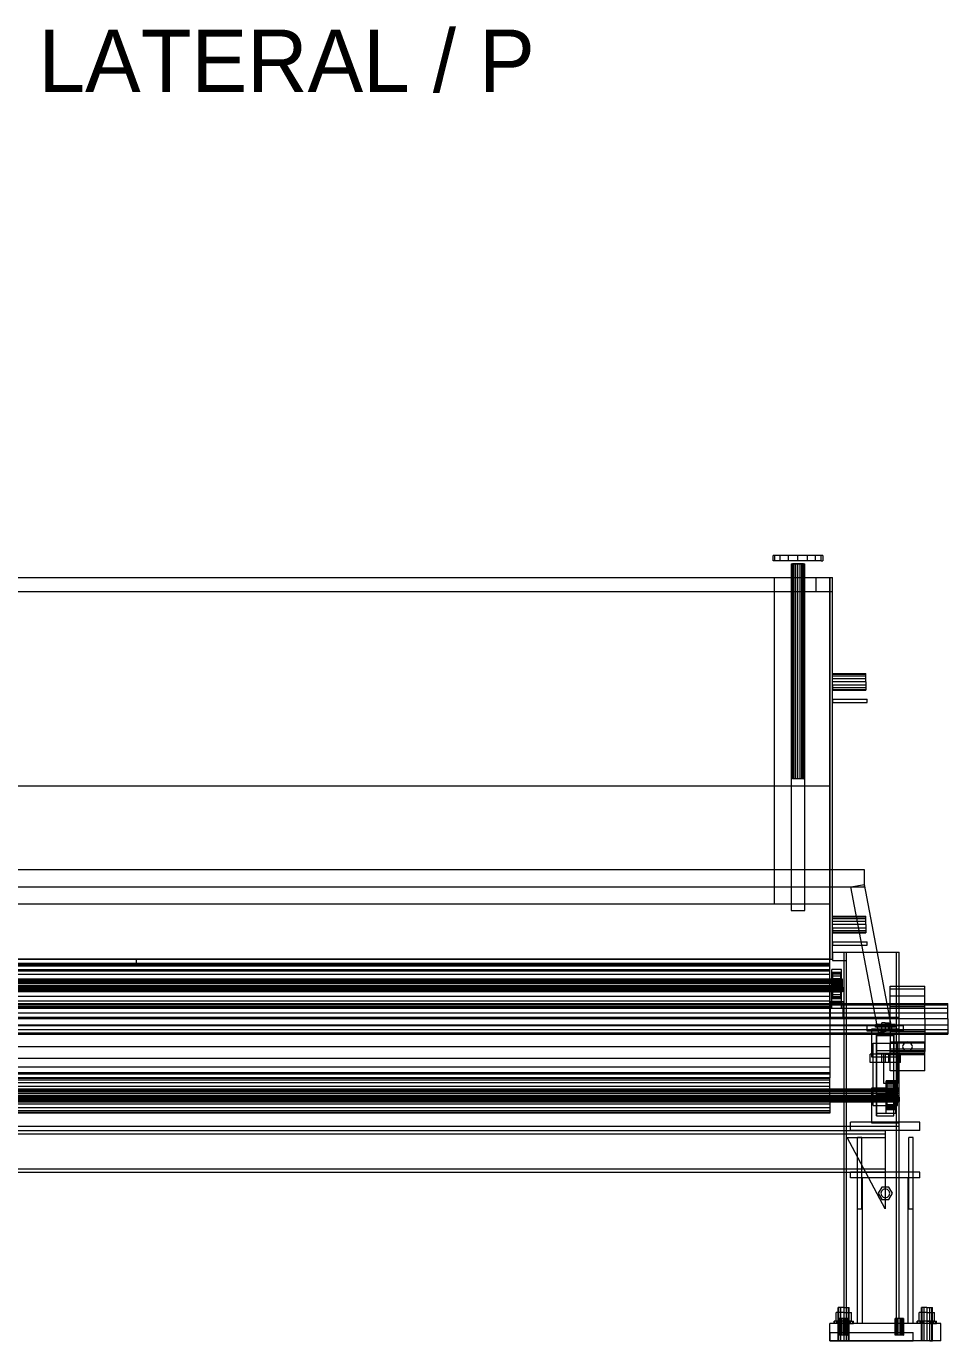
# Model space of a CAD drawing. Header units: millimetres. Extents: x -1970 to 34302, y -80068 to 6837.
# Drawn here: x 845 to 2174, y -50000 to -48105 of the extents above; entities that cross this region are included whole.
import ezdxf

# ---------------------------------------------------------------- set-up
doc = ezdxf.new("R2010")
doc.units = ezdxf.units.MM
doc.layers.add('DET_BUFFER_lateral', color=7, linetype='Continuous', lineweight=0)
doc.layers.add('TEXTOS', color=4, linetype='Continuous', lineweight=0)

msp = doc.modelspace()

# ---------------------------------------------------------------- linework, layer by layer
at = {"layer": 'DET_BUFFER_lateral'}
for p, q in [((1924.74, -48868), (1922, -48868)), ((1922, -48876), (1922, -48868)), ((1924.74, -48876), (1922, -48876)), ((1932.544, -48868), (1924.74, -48868)), ((1924.74, -48876), (1924.74, -48868)), ((1932.544, -48876), (1924.74, -48876)), ((1944.223, -48868), (1932.544, -48868)), ((1932.544, -48876), (1932.544, -48868)), ((1944.223, -48876), (1932.544, -48876)), ((1958, -48868), (1944.223, -48868)), ((1944.223, -48876), (1944.223, -48868)), ((1958, -48876), (1944.223, -48876)), ((1948, -48880), (1968, -48880)), ((1948, -48880), (1948, -49380)), ((1950.609, -48880), (1950, -48880)), ((1950, -49190), (1950, -48880)), ((1952.343, -48880), (1950.609, -48880)), ((1950.609, -49190), (1950.609, -48880)), ((1954.939, -48880), (1952.343, -48880)), ((1952.343, -49190), (1952.343, -48880)), ((1958, -48880), (1954.939, -48880)), ((1954.939, -49190), (1954.939, -48880)), ((1971.777, -48868), (1958, -48868)), ((1958, -48876), (1958, -48868)), ((1971.777, -48876), (1958, -48876)), ((1961.061, -48880), (1958, -48880)), ((1958, -49190), (1958, -48880)), ((1963.657, -48880), (1961.061, -48880)), ((1961.061, -49190), (1961.061, -48880)), ((1965.391, -48880), (1963.657, -48880)), ((1963.657, -49190), (1963.657, -48880)), ((1966, -48880), (1965.391, -48880)), ((1965.391, -49190), (1965.391, -48880)), ((1966, -48880), (1966, -49190)), ((1968, -49380), (1968, -48880)), ((1983.456, -48868), (1971.777, -48868)), ((1971.777, -48876), (1971.777, -48868)), ((1983.456, -48876), (1971.777, -48876)), ((1991.26, -48868), (1983.456, -48868)), ((1983.456, -48876), (1983.456, -48868)), ((1991.26, -48876), (1983.456, -48876)), ((1994, -48868), (1991.26, -48868)), ((1991.26, -48876), (1991.26, -48868)), ((1991.26, -48876), (1994, -48876)), ((1994, -48868), (1994, -48876)), ((4, -48900), (2004, -48900)), ((24, -48900), (1984, -48900)), ((64, -48900), (1924, -48900)), ((1924, -49370), (1924, -48900)), ((1984, -48900), (2008, -48900)), ((1984, -48900), (1984, -48920)), ((2004, -48900), (2008, -48900)), ((2004, -48900), (2004, -49450)), ((2004, -49370), (2004, -48900)), ((2008, -49450), (2008, -48900)), ((2008, -48920), (2008, -48900)), ((24, -48920), (1984, -48920)), ((1984, -48920), (2008, -48920)), ((2008, -49038.913), (2008, -49038)), ((2008, -49038), (2056, -49038)), ((2008, -49041.515), (2008, -49038.913)), ((2008, -49038.913), (2056, -49038.913)), ((2008, -49045.408), (2008, -49041.515)), ((2008, -49041.515), (2056, -49041.515)), ((2008, -49050), (2008, -49045.408)), ((2008, -49045.408), (2056, -49045.408)), ((2008, -49054.592), (2008, -49050)), ((2056, -49050), (2008, -49050)), ((2008, -49054.592), (2008, -49058.485)), ((2008, -49054.592), (2056, -49054.592)), ((2056, -49038.913), (2056, -49038)), ((2056, -49041.515), (2056, -49038.913)), ((2056, -49045.408), (2056, -49041.515)), ((2056, -49050), (2056, -49045.408)), ((2056, -49050), (2056, -49054.592)), ((2056, -49054.592), (2056, -49058.485)), ((2008, -49058.485), (2008, -49061.087)), ((2008, -49058.485), (2056, -49058.485)), ((2008, -49061.087), (2008, -49062)), ((2008, -49061.087), (2056, -49061.087)), ((2008, -49062), (2056, -49062)), ((2008, -49075), (2058, -49075)), ((2008, -49075), (2008, -49080)), ((2056, -49058.485), (2056, -49061.087)), ((2056, -49061.087), (2056, -49062)), ((2058, -49080), (2058, -49075)), ((2008, -49080), (2058, -49080)), ((4, -49200), (2004, -49200)), ((1950.609, -49190), (1950, -49190)), ((1952.343, -49190), (1950.609, -49190)), ((1954.939, -49190), (1952.343, -49190)), ((1958, -49190), (1954.939, -49190)), ((1961.061, -49190), (1958, -49190)), ((1963.657, -49190), (1961.061, -49190)), ((1965.391, -49190), (1963.657, -49190)), ((1965.391, -49190), (1966, -49190)), ((2004, -49450), (2004, -49200)), ((2054, -49321), (-46, -49321)), ((2054, -49346), (2054, -49321)), ((2054, -49346), (-46, -49346)), ((2034.177, -49345.871), (2053.823, -49342.129)), ((2074.177, -49555.871), (2034.177, -49345.871)), ((2093.823, -49552.129), (2053.823, -49342.129)), ((4, -49370), (2004, -49370)), ((64, -49370), (1924, -49370)), ((1948, -49380), (1968, -49380)), ((2008, -49388.913), (2008, -49388)), ((2008, -49388), (2056, -49388)), ((2008, -49391.515), (2008, -49388.913)), ((2008, -49388.913), (2056, -49388.913)), ((2008, -49395.408), (2008, -49391.515)), ((2008, -49391.515), (2056, -49391.515)), ((2008, -49400), (2008, -49395.408)), ((2008, -49395.408), (2056, -49395.408)), ((2056, -49388.913), (2056, -49388)), ((2056, -49391.515), (2056, -49388.913)), ((2056, -49395.408), (2056, -49391.515)), ((2056, -49400), (2056, -49395.408)), ((2008, -49404.592), (2008, -49400)), ((2056, -49400), (2008, -49400)), ((2008, -49404.592), (2008, -49408.485)), ((2008, -49404.592), (2056, -49404.592)), ((2008, -49408.485), (2008, -49411.087)), ((2008, -49408.485), (2056, -49408.485)), ((2008, -49411.087), (2008, -49412)), ((2008, -49411.087), (2056, -49411.087)), ((2008, -49412), (2056, -49412)), ((2056, -49400), (2056, -49404.592)), ((2056, -49404.592), (2056, -49408.485)), ((2056, -49408.485), (2056, -49411.087)), ((2056, -49411.087), (2056, -49412)), ((2008, -49425), (2058, -49425)), ((2008, -49425), (2008, -49430)), ((2008, -49430), (2058, -49430)), ((2058, -49430), (2058, -49425)), ((4, -49450), (2004, -49450)), ((1004, -49450), (4, -49450)), ((2004, -49450), (1004, -49450)), ((1004, -49456), (1004, -49450)), ((2004, -49450), (2008, -49450)), ((2004, -49456), (2004, -49450)), ((2008, -49440), (2028, -49440)), ((2008, -49440), (2008, -49452)), ((2008, -49452), (2028, -49452)), ((2024, -49440), (2028, -49440)), ((2024, -49440), (2024, -49988)), ((2028, -49988), (2028, -49440)), ((2028, -49440), (2100, -49440)), ((2028, -49452), (2028, -49440)), ((2100, -49988), (2100, -49440)), ((2100, -49440), (2104, -49440)), ((2104, -49988), (2104, -49440)), ((1004, -49456), (4, -49456)), ((4, -49456), (2004, -49456)), ((2004, -49457.09), (4, -49457.09)), ((4, -49458.726), (2004, -49458.726)), ((2004, -49460.287), (4, -49460.287)), ((2004, -49465.373), (4, -49465.373)), ((4, -49466.718), (2004, -49466.718)), ((2004, -49472), (4, -49472)), ((2004, -49456), (1004, -49456)), ((2004, -49458.726), (2004, -49456)), ((2004, -49457.09), (2004, -49456)), ((2004, -49460.287), (2004, -49457.09)), ((2004, -49466.718), (2004, -49458.726)), ((2004, -49465.373), (2004, -49460.287)), ((2004, -49472), (2004, -49465.373)), ((2004, -49479.431), (2004, -49466.718)), ((2004, -49479.718), (2004, -49472)), ((2021, -49465), (2007, -49465)), ((2007, -49513), (2007, -49465)), ((2008, -49469.647), (2008, -49469)), ((2008, -49469), (2008, -49479)), ((2020, -49469), (2008, -49469)), ((2008, -49471.546), (2008, -49469.647)), ((2008, -49469.647), (2008, -49479.307)), ((2020, -49469.647), (2008, -49469.647)), ((2008, -49474.565), (2008, -49471.546)), ((2008, -49471.546), (2008, -49480.206)), ((2020, -49471.546), (2008, -49471.546)), ((2020, -49479), (2020, -49469)), ((2020, -49469), (2020, -49469.647)), ((2020, -49479.307), (2020, -49469.647)), ((2020, -49469.647), (2020, -49471.546)), ((2020, -49480.206), (2020, -49471.546)), ((2020, -49471.546), (2020, -49474.565)), ((2021, -49513), (2021, -49465)), ((2022, -49479), (-14, -49479)), ((2022, -49479.307), (-14, -49479.307)), ((2022, -49480.206), (-14, -49480.206)), ((2022, -49481.636), (-14, -49481.636)), ((2022, -49483.5), (-14, -49483.5)), ((2022, -49485.671), (-14, -49485.671)), ((-14, -49488), (2022, -49488)), ((2022, -49490.329), (-14, -49490.329)), ((4, -49479.431), (2004, -49479.431)), ((2004, -49479.718), (4, -49479.718)), ((4, -49488), (2004, -49488)), ((2004, -49496), (2004, -49479.431)), ((2004, -49488), (2004, -49479.718)), ((2004, -49496.282), (2004, -49488)), ((2008, -49478.5), (2008, -49474.565)), ((2008, -49474.565), (2008, -49481.636)), ((2020, -49474.565), (2008, -49474.565)), ((2008, -49483.082), (2008, -49478.5)), ((2008, -49478.5), (2008, -49483.5)), ((2020, -49478.5), (2008, -49478.5)), ((2008, -49479), (2008, -49479.307)), ((2008, -49479), (2020, -49479)), ((2008, -49479.307), (2008, -49480.206)), ((2008, -49479.307), (2020, -49479.307)), ((2008, -49480.206), (2008, -49481.636)), ((2008, -49480.206), (2020, -49480.206)), ((2008, -49481.636), (2008, -49483.5)), ((2008, -49481.636), (2020, -49481.636)), ((2008, -49488), (2008, -49483.082)), ((2008, -49483.082), (2008, -49485.671)), ((2020, -49483.082), (2008, -49483.082)), ((2008, -49483.5), (2008, -49485.671)), ((2008, -49483.5), (2020, -49483.5)), ((2008, -49485.671), (2008, -49488)), ((2008, -49485.671), (2020, -49485.671)), ((2020, -49488), (2008, -49488)), ((2008, -49488), (2008, -49492.918)), ((2008, -49490.329), (2008, -49488)), ((2008, -49492.918), (2008, -49490.329)), ((2008, -49490.329), (2020, -49490.329)), ((2008, -49492.5), (2008, -49490.329)), ((2020, -49481.636), (2020, -49474.565)), ((2020, -49474.565), (2020, -49478.5)), ((2020, -49483.5), (2020, -49478.5)), ((2020, -49478.5), (2020, -49483.082)), ((2020, -49479.307), (2020, -49479)), ((2020, -49480.206), (2020, -49479.307)), ((2020, -49481.636), (2020, -49480.206)), ((2020, -49483.5), (2020, -49481.636)), ((2020, -49485.671), (2020, -49483.082)), ((2020, -49483.082), (2020, -49488)), ((2020, -49485.671), (2020, -49483.5)), ((2020, -49488), (2020, -49485.671)), ((2020, -49488), (2020, -49490.329)), ((2020, -49492.918), (2020, -49488)), ((2020, -49490.329), (2020, -49492.918)), ((2020, -49490.329), (2020, -49492.5)), ((2022, -49479.307), (2022, -49479)), ((2022, -49480.206), (2022, -49479.307)), ((2022, -49481.636), (2022, -49480.206)), ((2022, -49483.5), (2022, -49481.636)), ((2022, -49485.671), (2022, -49483.5)), ((2022, -49488), (2022, -49485.671)), ((2022, -49490.329), (2022, -49488)), ((2022, -49490.329), (2022, -49492.5)), ((2091, -49492.578), (2091, -49489)), ((2091, -49489), (2141, -49489)), ((2141, -49492.578), (2141, -49489)), ((2022, -49492.5), (-14, -49492.5)), ((2022, -49494.364), (-14, -49494.364)), ((2022, -49495.794), (-14, -49495.794)), ((2022, -49496.693), (-14, -49496.693)), ((2022, -49497), (-14, -49497)), ((4, -49496), (2004, -49496)), ((2004, -49496.282), (4, -49496.282)), ((2004, -49504), (4, -49504)), ((2004, -49510.627), (4, -49510.627)), ((2004, -49515.294), (2004, -49496)), ((2004, -49496.282), (2004, -49504)), ((2004, -49504), (2004, -49510.627)), ((2004, -49510.627), (2004, -49515.713)), ((2008, -49497.5), (2008, -49492.5)), ((2008, -49492.5), (2020, -49492.5)), ((2008, -49494.364), (2008, -49492.5)), ((2020, -49492.918), (2008, -49492.918)), ((2008, -49492.918), (2008, -49497.5)), ((2008, -49501.435), (2008, -49494.364)), ((2008, -49494.364), (2020, -49494.364)), ((2008, -49495.794), (2008, -49494.364)), ((2008, -49504.454), (2008, -49495.794)), ((2008, -49495.794), (2020, -49495.794)), ((2008, -49496.693), (2008, -49495.794)), ((2008, -49506.353), (2008, -49496.693)), ((2008, -49496.693), (2020, -49496.693)), ((2008, -49497), (2008, -49496.693)), ((2008, -49507), (2008, -49497)), ((2008, -49497), (2020, -49497)), ((2020, -49497.5), (2008, -49497.5)), ((2008, -49497.5), (2008, -49501.435)), ((2020, -49501.435), (2008, -49501.435)), ((2008, -49501.435), (2008, -49504.454)), ((2020, -49504.454), (2008, -49504.454)), ((2008, -49504.454), (2008, -49506.353)), ((2020, -49506.353), (2008, -49506.353)), ((2008, -49506.353), (2008, -49507)), ((2020, -49507), (2008, -49507)), ((2020, -49492.5), (2020, -49497.5)), ((2020, -49492.5), (2020, -49494.364)), ((2020, -49497.5), (2020, -49492.918)), ((2020, -49494.364), (2020, -49501.435)), ((2020, -49494.364), (2020, -49495.794)), ((2020, -49495.794), (2020, -49504.454)), ((2020, -49495.794), (2020, -49496.693)), ((2020, -49496.693), (2020, -49506.353)), ((2020, -49496.693), (2020, -49497)), ((2020, -49497), (2020, -49507)), ((2020, -49501.435), (2020, -49497.5)), ((2020, -49504.454), (2020, -49501.435)), ((2020, -49506.353), (2020, -49504.454)), ((2020, -49507), (2020, -49506.353)), ((2022, -49492.5), (2022, -49494.364)), ((2022, -49494.364), (2022, -49495.794)), ((2022, -49495.794), (2022, -49496.693)), ((2022, -49496.693), (2022, -49497)), ((2091, -49502.766), (2091, -49492.578)), ((2091, -49492.578), (2141, -49492.578)), ((2091, -49518.014), (2091, -49502.766)), ((2091, -49502.766), (2141, -49502.766)), ((2141, -49502.766), (2141, -49492.578)), ((2141, -49518.014), (2141, -49502.766)), ((-166, -49514), (2174, -49514)), ((-166, -49515.675), (2174, -49515.675)), ((-166, -49520.444), (2174, -49520.444)), ((-166, -49527.581), (2174, -49527.581)), ((4, -49515.294), (2004, -49515.294)), ((2004, -49515.713), (4, -49515.713)), ((2004, -49518.91), (4, -49518.91)), ((2004, -49520), (4, -49520)), ((2004, -49536), (2004, -49515.294)), ((2004, -49515.713), (2004, -49518.91)), ((2004, -49518.91), (2004, -49520)), ((2005, -49511), (2023, -49511)), ((2005, -49535), (2005, -49511)), ((2021, -49511), (2007, -49511)), ((2007, -49521), (2007, -49511)), ((2021, -49513), (2007, -49513)), ((2021, -49521), (2007, -49521)), ((2021, -49521), (2021, -49511)), ((2023, -49535), (2023, -49511)), ((2091, -49536), (2091, -49518.014)), ((2091, -49518.014), (2141, -49518.014)), ((2141, -49536), (2141, -49518.014)), ((2174, -49515.675), (2174, -49514)), ((2174, -49520.444), (2174, -49515.675)), ((2174, -49527.581), (2174, -49520.444)), ((2174, -49536), (2174, -49527.581)), ((2174, -49536), (-166, -49536)), ((-166, -49544.419), (2174, -49544.419)), ((2104, -49534), (-96, -49534)), ((2104, -49546), (-96, -49546)), ((2004, -49536), (4, -49536)), ((2004, -49536), (2004, -49556.706)), ((2005, -49535), (2023, -49535)), ((2110, -49546), (2058, -49546)), ((2058, -49554), (2058, -49546)), ((2098, -49544), (2070, -49544)), ((2070, -49548), (2070, -49544)), ((2098, -49548), (2070, -49548)), ((2084, -49542), (2078.804, -49542)), ((2078.804, -49554), (2078.804, -49542)), ((2084, -49542), (2089.196, -49542)), ((2084, -49542), (2084, -49554)), ((2089.196, -49554), (2089.196, -49542)), ((2091, -49553.986), (2091, -49536)), ((2141, -49536), (2091, -49536)), ((2098, -49548), (2098, -49544)), ((2104, -49546), (2104, -49534)), ((2110, -49554), (2110, -49546)), ((2141, -49536), (2141, -49553.986)), ((2174, -49536), (2174, -49544.419)), ((2174, -49544.419), (2174, -49551.556)), ((-166, -49551.556), (2174, -49551.556)), ((-166, -49556.325), (2174, -49556.325)), ((-166, -49558), (2174, -49558)), ((4, -49556.706), (2004, -49556.706)), ((2004, -49556.706), (2004, -49576)), ((2110, -49554), (2058, -49554)), ((2064, -49551), (2064, -49591)), ((2104, -49551), (2064, -49551)), ((2071.5, -49556.042), (2096.5, -49556.042)), ((2071.5, -49585.958), (2071.5, -49556.042)), ((2071.5, -49556.042), (2071.5, -49646.042)), ((2071.5, -49559.851), (2096.5, -49559.851)), ((2071.5, -49582.149), (2071.5, -49559.851)), ((2071.5, -49559.851), (2071.5, -49649.851)), ((2074.177, -49555.871), (2093.823, -49552.129)), ((2084, -49554), (2078.804, -49554)), ((2089.196, -49554), (2084, -49554)), ((2091, -49553.986), (2091, -49569.234)), ((2091, -49553.986), (2141, -49553.986)), ((2096.5, -49556.042), (2096.5, -49585.958)), ((2096.5, -49646.042), (2096.5, -49556.042)), ((2096.5, -49559.851), (2096.5, -49582.149)), ((2096.5, -49649.851), (2096.5, -49559.851)), ((2104, -49591), (2104, -49551)), ((2141, -49553.986), (2141, -49569.234)), ((2174, -49551.556), (2174, -49556.325)), ((2174, -49556.325), (2174, -49558)), ((4, -49576), (2004, -49576)), ((2004, -49576), (2004, -49592.569)), ((2066.5, -49571), (2101.5, -49571)), ((2066.5, -49661), (2066.5, -49571)), ((2096.5, -49582.149), (2071.5, -49582.149)), ((2071.5, -49672.149), (2071.5, -49582.149)), ((2096.5, -49585.958), (2071.5, -49585.958)), ((2071.5, -49675.958), (2071.5, -49585.958)), ((2091, -49569.234), (2091, -49579.422)), ((2091, -49569.234), (2141, -49569.234)), ((2141, -49571), (2091, -49571)), ((2091, -49586), (2091, -49571)), ((2091, -49579.422), (2091, -49583)), ((2091, -49579.422), (2141, -49579.422)), ((2141, -49582), (2091, -49582)), ((2091, -49588), (2091, -49582)), ((2091, -49583), (2141, -49583)), ((2141, -49586), (2091, -49586)), ((2091, -49611), (2091, -49586)), ((2096.5, -49672.149), (2096.5, -49582.149)), ((2096.5, -49675.958), (2096.5, -49585.958)), ((2101.5, -49661), (2101.5, -49571)), ((2109.533, -49573.321), (2109, -49576)), ((2109, -49576), (2109.533, -49578.679)), ((2111.05, -49571.05), (2109.533, -49573.321)), ((2109.533, -49578.679), (2111.05, -49580.95)), ((2113.321, -49569.533), (2111.05, -49571.05)), ((2111.05, -49580.95), (2113.321, -49582.467)), ((2116, -49569), (2113.321, -49569.533)), ((2113.321, -49582.467), (2116, -49583)), ((2118.679, -49569.533), (2116, -49569)), ((2116, -49583), (2118.679, -49582.467)), ((2120.95, -49571.05), (2118.679, -49569.533)), ((2118.679, -49582.467), (2120.95, -49580.95)), ((2122.467, -49573.321), (2120.95, -49571.05)), ((2120.95, -49580.95), (2122.467, -49578.679)), ((2123, -49576), (2122.467, -49573.321)), ((2122.467, -49578.679), (2123, -49576)), ((2141, -49569.234), (2141, -49579.422)), ((2141, -49586), (2141, -49571)), ((2141, -49579.422), (2141, -49583)), ((2141, -49588), (2141, -49582)), ((2141, -49611), (2141, -49586)), ((4, -49592.569), (2004, -49592.569)), ((4, -49605.282), (2004, -49605.282)), ((2004, -49592.569), (2004, -49605.282)), ((2004, -49605.282), (2004, -49613.274)), ((2106, -49587), (2062, -49587)), ((2062, -49599), (2062, -49587)), ((2106, -49599), (2062, -49599)), ((2064, -49591), (2104, -49591)), ((2084, -49587), (2078.804, -49587)), ((2078.804, -49599), (2078.804, -49587)), ((2084, -49599), (2078.804, -49599)), ((2102, -49587), (2082, -49587)), ((2082, -49629.4), (2082, -49587)), ((2084, -49587), (2089.196, -49587)), ((2084, -49587), (2084, -49599)), ((2089.196, -49599), (2084, -49599)), ((2089.196, -49599), (2089.196, -49587)), ((2141, -49588), (2091, -49588)), ((2102, -49629.4), (2102, -49587)), ((2106, -49599), (2106, -49587)), ((4, -49613.274), (2004, -49613.274)), ((2004, -49616), (4, -49616)), ((2004, -49621), (4, -49621)), ((2004, -49621.865), (4, -49621.865)), ((2004, -49624.403), (4, -49624.403)), ((2004, -49613.274), (2004, -49616)), ((2004, -49616), (2004, -49621)), ((2004, -49621.865), (2004, -49621)), ((2004, -49624.403), (2004, -49621.865)), ((2004, -49628.439), (2004, -49624.403)), ((2141, -49611), (2091, -49611)), ((2104, -49637.4), (-96, -49637.4)), ((2104, -49637.707), (-96, -49637.707)), ((2104, -49638.606), (-96, -49638.606)), ((2104, -49640.036), (-96, -49640.036)), ((2104, -49641.9), (-96, -49641.9)), ((2004, -49628.439), (4, -49628.439)), ((2004, -49633.7), (4, -49633.7)), ((2004, -49639.826), (4, -49639.826)), ((2004, -49633.7), (2004, -49628.439)), ((2004, -49639.826), (2004, -49633.7)), ((2004, -49646.4), (2004, -49639.826)), ((2064, -49636), (2064, -49686)), ((2104, -49636), (2064, -49636)), ((2102, -49629.4), (2082, -49629.4)), ((2099, -49625.4), (2085, -49625.4)), ((2085, -49667.4), (2085, -49625.4)), ((2086, -49628.047), (2086, -49627.4)), ((2086, -49627.4), (2086, -49637.4)), ((2098, -49627.4), (2086, -49627.4)), ((2086, -49629.946), (2086, -49628.047)), ((2086, -49628.047), (2086, -49637.707)), ((2098, -49628.047), (2086, -49628.047)), ((2086, -49632.965), (2086, -49629.946)), ((2086, -49629.946), (2086, -49638.606)), ((2098, -49629.946), (2086, -49629.946)), ((2086, -49636.9), (2086, -49632.965)), ((2086, -49632.965), (2086, -49640.036)), ((2098, -49632.965), (2086, -49632.965)), ((2086, -49641.482), (2086, -49636.9)), ((2086, -49636.9), (2086, -49641.9)), ((2098, -49636.9), (2086, -49636.9)), ((2086, -49637.4), (2086, -49637.707)), ((2086, -49637.4), (2098, -49637.4)), ((2086, -49637.707), (2086, -49638.606)), ((2086, -49637.707), (2098, -49637.707)), ((2086, -49638.606), (2086, -49640.036)), ((2086, -49638.606), (2098, -49638.606)), ((2086, -49640.036), (2086, -49641.9)), ((2086, -49640.036), (2098, -49640.036)), ((2086, -49646.4), (2086, -49641.482)), ((2086, -49641.482), (2086, -49644.071)), ((2098, -49641.482), (2086, -49641.482)), ((2086, -49641.9), (2086, -49644.071)), ((2086, -49641.9), (2098, -49641.9)), ((2098, -49637.4), (2098, -49627.4)), ((2098, -49627.4), (2098, -49628.047)), ((2098, -49637.707), (2098, -49628.047)), ((2098, -49628.047), (2098, -49629.946)), ((2098, -49638.606), (2098, -49629.946)), ((2098, -49629.946), (2098, -49632.965)), ((2098, -49640.036), (2098, -49632.965)), ((2098, -49632.965), (2098, -49636.9)), ((2098, -49641.9), (2098, -49636.9)), ((2098, -49636.9), (2098, -49641.482)), ((2098, -49637.707), (2098, -49637.4)), ((2098, -49638.606), (2098, -49637.707)), ((2098, -49640.036), (2098, -49638.606)), ((2098, -49641.9), (2098, -49640.036)), ((2098, -49644.071), (2098, -49641.482)), ((2098, -49641.482), (2098, -49646.4)), ((2098, -49644.071), (2098, -49641.9)), ((2099, -49667.4), (2099, -49625.4)), ((2104, -49686), (2104, -49636)), ((2104, -49637.707), (2104, -49637.4)), ((2104, -49638.606), (2104, -49637.707)), ((2104, -49640.036), (2104, -49638.606)), ((2104, -49641.9), (2104, -49640.036)), ((2104, -49644.071), (2104, -49641.9)), ((2104, -49644.071), (-96, -49644.071)), ((-96, -49646.4), (2104, -49646.4)), ((2104, -49648.729), (-96, -49648.729)), ((2104, -49650.9), (-96, -49650.9)), ((2104, -49652.764), (-96, -49652.764)), ((2104, -49654.194), (-96, -49654.194)), ((2104, -49655.093), (-96, -49655.093)), ((2104, -49655.4), (-96, -49655.4)), ((2104, -49656), (-96, -49656)), ((4, -49646.4), (2004, -49646.4)), ((2004, -49652.974), (4, -49652.974)), ((2004, -49659.1), (4, -49659.1)), ((2004, -49652.974), (2004, -49646.4)), ((2004, -49652.974), (2004, -49659.1)), ((2004, -49659.1), (2004, -49664.361)), ((2066.5, -49661), (2101.5, -49661)), ((2071.5, -49646.042), (2071.5, -49675.958)), ((2096.5, -49646.042), (2071.5, -49646.042)), ((2071.5, -49649.851), (2071.5, -49672.149)), ((2096.5, -49649.851), (2071.5, -49649.851)), ((2086, -49644.071), (2086, -49646.4)), ((2086, -49644.071), (2098, -49644.071)), ((2098, -49646.4), (2086, -49646.4)), ((2086, -49646.4), (2086, -49651.318)), ((2086, -49648.729), (2086, -49646.4)), ((2086, -49651.318), (2086, -49648.729)), ((2086, -49648.729), (2098, -49648.729)), ((2086, -49650.9), (2086, -49648.729)), ((2086, -49655.9), (2086, -49650.9)), ((2086, -49650.9), (2098, -49650.9)), ((2086, -49652.764), (2086, -49650.9)), ((2098, -49651.318), (2086, -49651.318)), ((2086, -49651.318), (2086, -49655.9)), ((2086, -49659.835), (2086, -49652.764)), ((2086, -49652.764), (2098, -49652.764)), ((2086, -49654.194), (2086, -49652.764)), ((2086, -49662.854), (2086, -49654.194)), ((2086, -49654.194), (2098, -49654.194)), ((2086, -49655.093), (2086, -49654.194)), ((2086, -49664.753), (2086, -49655.093)), ((2086, -49655.093), (2098, -49655.093)), ((2086, -49655.4), (2086, -49655.093)), ((2086, -49665.4), (2086, -49655.4)), ((2086, -49655.4), (2098, -49655.4)), ((2098, -49655.9), (2086, -49655.9)), ((2086, -49655.9), (2086, -49659.835)), ((2098, -49659.835), (2086, -49659.835)), ((2086, -49659.835), (2086, -49662.854)), ((2096.5, -49675.958), (2096.5, -49646.042)), ((2096.5, -49672.149), (2096.5, -49649.851)), ((2098, -49646.4), (2098, -49644.071)), ((2098, -49646.4), (2098, -49648.729)), ((2098, -49651.318), (2098, -49646.4)), ((2098, -49648.729), (2098, -49651.318)), ((2098, -49648.729), (2098, -49650.9)), ((2098, -49650.9), (2098, -49655.9)), ((2098, -49650.9), (2098, -49652.764)), ((2098, -49655.9), (2098, -49651.318)), ((2098, -49652.764), (2098, -49659.835)), ((2098, -49652.764), (2098, -49654.194)), ((2098, -49654.194), (2098, -49662.854)), ((2098, -49654.194), (2098, -49655.093)), ((2098, -49655.093), (2098, -49664.753)), ((2098, -49655.093), (2098, -49655.4)), ((2098, -49655.4), (2098, -49665.4)), ((2098, -49659.835), (2098, -49655.9)), ((2098, -49662.854), (2098, -49659.835)), ((2104, -49646.4), (2104, -49644.071)), ((2104, -49648.729), (2104, -49646.4)), ((2104, -49648.729), (2104, -49650.9)), ((2104, -49650.9), (2104, -49652.764)), ((2104, -49652.764), (2104, -49654.194)), ((2104, -49654.194), (2104, -49655.093)), ((2104, -49655.093), (2104, -49655.4)), ((2104, -49691), (2104, -49656)), ((2004, -49664.361), (4, -49664.361)), ((2004, -49668.397), (4, -49668.397)), ((2004, -49670.935), (4, -49670.935)), ((2004, -49671.8), (4, -49671.8)), ((2004, -49664.361), (2004, -49668.397)), ((2004, -49668.397), (2004, -49670.935)), ((2004, -49670.935), (2004, -49671.8)), ((2071.5, -49672.149), (2096.5, -49672.149)), ((2071.5, -49675.958), (2096.5, -49675.958)), ((2099, -49664.4), (2085, -49664.4)), ((2085, -49672.4), (2085, -49664.4)), ((2099, -49667.4), (2085, -49667.4)), ((2099, -49672.4), (2085, -49672.4)), ((2098, -49662.854), (2086, -49662.854)), ((2086, -49662.854), (2086, -49664.753)), ((2098, -49664.753), (2086, -49664.753)), ((2086, -49664.753), (2086, -49665.4)), ((2098, -49665.4), (2086, -49665.4)), ((2098, -49664.753), (2098, -49662.854)), ((2098, -49665.4), (2098, -49664.753)), ((2099, -49672.4), (2099, -49664.4)), ((2104, -49691), (-96, -49691)), ((-76, -49697), (2084, -49697)), ((2134, -49685), (2034, -49685)), ((2034, -49697), (2034, -49685)), ((2134, -49697), (2034, -49697)), ((2064, -49686), (2104, -49686)), ((2084, -49697), (2084, -49702)), ((2134, -49697), (2134, -49685)), ((-76, -49702), (2084, -49702)), ((2084, -49810), (2029, -49707)), ((2029, -49707), (2084, -49707)), ((2044, -49810), (2044, -49707)), ((2050, -49707), (2044, -49707)), ((2050, -49810), (2050, -49707)), ((2084, -49702), (2084, -49752)), ((2084, -49707), (2084, -49810)), ((2118, -49810), (2118, -49707)), ((2124, -49707), (2118, -49707)), ((2124, -49810), (2124, -49707)), ((-76, -49752), (2084, -49752)), ((-76, -49757), (2084, -49757)), ((2134, -49757), (2034, -49757)), ((2034, -49765), (2034, -49757)), ((2084, -49752), (2084, -49757)), ((2134, -49765), (2134, -49757)), ((2134, -49765), (2034, -49765)), ((2124, -49765), (2044, -49765)), ((2044, -49975), (2044, -49765)), ((2051, -49765), (2044, -49765)), ((2051, -49975), (2051, -49765)), ((2124, -49765), (2117, -49765)), ((2117, -49975), (2117, -49765)), ((2124, -49975), (2124, -49765)), ((2078.8, -49778.493), (2073.6, -49787.5)), ((2073.6, -49787.5), (2078.8, -49796.507)), ((2078.457, -49784.3), (2077.6, -49787.5)), ((2077.6, -49787.5), (2078.457, -49790.7)), ((2080.8, -49781.957), (2078.457, -49784.3)), ((2078.457, -49790.7), (2080.8, -49793.043)), ((2089.2, -49778.493), (2078.8, -49778.493)), ((2084, -49781.1), (2080.8, -49781.957)), ((2080.8, -49793.043), (2084, -49793.9)), ((2087.2, -49781.957), (2084, -49781.1)), ((2084, -49793.9), (2087.2, -49793.043)), ((2089.543, -49784.3), (2087.2, -49781.957)), ((2087.2, -49793.043), (2089.543, -49790.7)), ((2094.4, -49787.5), (2089.2, -49778.493)), ((2089.2, -49796.507), (2094.4, -49787.5)), ((2090.4, -49787.5), (2089.543, -49784.3)), ((2089.543, -49790.7), (2090.4, -49787.5)), ((2044, -49810), (2050, -49810)), ((2078.8, -49796.507), (2089.2, -49796.507)), ((2118, -49810), (2124, -49810)), ((2024, -49959.2), (2012.915, -49959.2)), ((2012.915, -49972), (2012.915, -49959.2)), ((2017.072, -49952), (2016, -49952)), ((2016, -50000), (2016, -49952)), ((2020, -49952), (2017.072, -49952)), ((2017.072, -50000), (2017.072, -49952)), ((2024, -49952), (2020, -49952)), ((2020, -50000), (2020, -49952)), ((2024, -49952), (2028, -49952)), ((2024, -49952), (2024, -50000)), ((2024, -49959.2), (2035.085, -49959.2)), ((2024, -49959.2), (2024, -49972)), ((2028, -49952), (2030.928, -49952)), ((2028, -50000), (2028, -49952)), ((2030.928, -49952), (2032, -49952)), ((2030.928, -50000), (2030.928, -49952)), ((2032, -50000), (2032, -49952)), ((2035.085, -49972), (2035.085, -49959.2)), ((2144, -49959.2), (2132.915, -49959.2)), ((2132.915, -49972), (2132.915, -49959.2)), ((2137.072, -49952), (2136, -49952)), ((2136, -50000), (2136, -49952)), ((2140, -49952), (2137.072, -49952)), ((2137.072, -50000), (2137.072, -49952)), ((2144, -49952), (2140, -49952)), ((2140, -50000), (2140, -49952)), ((2144, -49952), (2148, -49952)), ((2144, -49952), (2144, -50000)), ((2144, -49959.2), (2155.085, -49959.2)), ((2144, -49959.2), (2144, -49972)), ((2148, -49952), (2150.928, -49952)), ((2148, -50000), (2148, -49952)), ((2150.928, -49952), (2152, -49952)), ((2150.928, -50000), (2150.928, -49952)), ((2152, -50000), (2152, -49952)), ((2155.085, -49972), (2155.085, -49959.2)), ((2164, -49975), (2004, -49975)), ((2004, -50000), (2004, -49975)), ((2011.066, -49972), (2010, -49972)), ((2010, -49975), (2010, -49972)), ((2011.066, -49975), (2010, -49975)), ((2014.101, -49972), (2011.066, -49972)), ((2011.066, -49975), (2011.066, -49972)), ((2014.101, -49975), (2011.066, -49975)), ((2024, -49972), (2012.915, -49972)), ((2018.642, -49972), (2014.101, -49972)), ((2014.101, -49975), (2014.101, -49972)), ((2018.642, -49975), (2014.101, -49975)), ((2018.457, -49968), (2018, -49968)), ((2018, -49992), (2018, -49968)), ((2019.757, -49968), (2018.457, -49968)), ((2018.457, -49992), (2018.457, -49968)), ((2024, -49972), (2018.642, -49972)), ((2018.642, -49975), (2018.642, -49972)), ((2024, -49975), (2018.642, -49975)), ((2021.704, -49968), (2019.757, -49968)), ((2019.757, -49992), (2019.757, -49968)), ((2024, -49968), (2021.704, -49968)), ((2021.704, -49992), (2021.704, -49968)), ((2026.296, -49968), (2024, -49968)), ((2024, -49992), (2024, -49968)), ((2024, -49972), (2029.358, -49972)), ((2024, -49972), (2024, -49975)), ((2035.085, -49972), (2024, -49972)), ((2029.358, -49975), (2024, -49975)), ((2028.243, -49968), (2026.296, -49968)), ((2026.296, -49992), (2026.296, -49968)), ((2029.543, -49968), (2028.243, -49968)), ((2028.243, -49992), (2028.243, -49968)), ((2029.358, -49972), (2033.899, -49972)), ((2029.358, -49975), (2029.358, -49972)), ((2029.358, -49975), (2033.899, -49975)), ((2030, -49968), (2029.543, -49968)), ((2029.543, -49992), (2029.543, -49968)), ((2030, -49968), (2030, -49992)), ((2033.899, -49972), (2036.934, -49972)), ((2033.899, -49975), (2033.899, -49972)), ((2033.899, -49975), (2036.934, -49975)), ((2036.934, -49972), (2038, -49972)), ((2036.934, -49975), (2036.934, -49972)), ((2036.934, -49975), (2038, -49975)), ((2038, -49975), (2038, -49972)), ((2124, -49975), (2044, -49975)), ((2051, -49975), (2044, -49975)), ((2098.457, -49968), (2098, -49968)), ((2098, -49992), (2098, -49968)), ((2099.757, -49968), (2098.457, -49968)), ((2098.457, -49992), (2098.457, -49968)), ((2101.704, -49968), (2099.757, -49968)), ((2099.757, -49992), (2099.757, -49968)), ((2104, -49968), (2101.704, -49968)), ((2101.704, -49992), (2101.704, -49968)), ((2106.296, -49968), (2104, -49968)), ((2104, -49992), (2104, -49968)), ((2108.243, -49968), (2106.296, -49968)), ((2106.296, -49992), (2106.296, -49968)), ((2109.543, -49968), (2108.243, -49968)), ((2108.243, -49992), (2108.243, -49968)), ((2110, -49968), (2109.543, -49968)), ((2109.543, -49992), (2109.543, -49968)), ((2110, -49968), (2110, -49992)), ((2124, -49975), (2117, -49975)), ((2131.066, -49972), (2130, -49972)), ((2130, -49975), (2130, -49972)), ((2131.066, -49975), (2130, -49975)), ((2134.101, -49972), (2131.066, -49972)), ((2131.066, -49975), (2131.066, -49972)), ((2134.101, -49975), (2131.066, -49975)), ((2144, -49972), (2132.915, -49972)), ((2138.642, -49972), (2134.101, -49972)), ((2134.101, -49975), (2134.101, -49972)), ((2138.642, -49975), (2134.101, -49975)), ((2144, -49972), (2138.642, -49972)), ((2138.642, -49975), (2138.642, -49972)), ((2144, -49975), (2138.642, -49975)), ((2144, -49972), (2149.358, -49972)), ((2144, -49972), (2144, -49975)), ((2155.085, -49972), (2144, -49972)), ((2149.358, -49975), (2144, -49975)), ((2149.358, -49972), (2153.899, -49972)), ((2149.358, -49975), (2149.358, -49972)), ((2149.358, -49975), (2153.899, -49975)), ((2153.899, -49972), (2156.934, -49972)), ((2153.899, -49975), (2153.899, -49972)), ((2153.899, -49975), (2156.934, -49975)), ((2156.934, -49972), (2158, -49972)), ((2156.934, -49975), (2156.934, -49972)), ((2156.934, -49975), (2158, -49975)), ((2158, -49975), (2158, -49972)), ((2164, -50000), (2164, -49975)), ((2004, -49988), (2124, -49988)), ((2004, -49988), (2004, -50000)), ((2004, -50000), (2124, -50000)), ((2164, -50000), (2004, -50000)), ((2017.072, -50000), (2016, -50000)), ((2020, -50000), (2017.072, -50000)), ((2018.457, -49992), (2018, -49992)), ((2019.757, -49992), (2018.457, -49992)), ((2021.704, -49992), (2019.757, -49992)), ((2024, -50000), (2020, -50000)), ((2024, -49992), (2021.704, -49992)), ((2024, -49988), (2028, -49988)), ((2026.296, -49992), (2024, -49992)), ((2028, -50000), (2024, -50000)), ((2028.243, -49992), (2026.296, -49992)), ((2028, -49988), (2100, -49988)), ((2028, -50000), (2030.928, -50000)), ((2029.543, -49992), (2028.243, -49992)), ((2029.543, -49992), (2030, -49992)), ((2030.928, -50000), (2032, -50000)), ((2098.457, -49992), (2098, -49992)), ((2099.757, -49992), (2098.457, -49992)), ((2101.704, -49992), (2099.757, -49992)), ((2100, -49988), (2104, -49988)), ((2104, -49992), (2101.704, -49992)), ((2106.296, -49992), (2104, -49992)), ((2108.243, -49992), (2106.296, -49992)), ((2109.543, -49992), (2108.243, -49992)), ((2109.543, -49992), (2110, -49992)), ((2124, -50000), (2124, -49988)), ((2137.072, -50000), (2136, -50000)), ((2140, -50000), (2137.072, -50000)), ((2144, -50000), (2140, -50000)), ((2148, -50000), (2144, -50000)), ((2148, -50000), (2150.928, -50000)), ((2150.928, -50000), (2152, -50000))]:
    msp.add_line(p, q, dxfattribs=at)

# ---------------------------------------------------------------- texts
at = {"layer": 'TEXTOS'}
msp.add_text('PULMON B08 / LATERAL / P', height=90, dxfattribs=at).set_placement((0, -48200))

doc.saveas('drawing.dxf')
